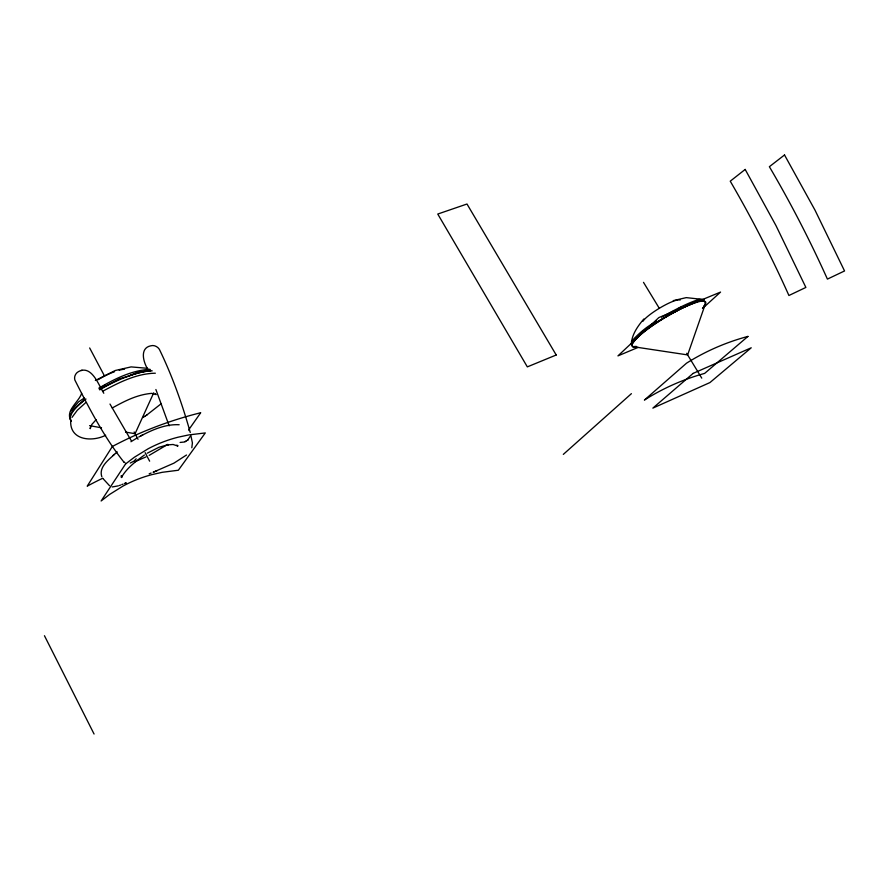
<?xml version="1.0" encoding="UTF-8"?>
<svg xmlns="http://www.w3.org/2000/svg" width="889" height="889" viewBox="0 0 889 889"><rect width="100%" height="100%" fill="white"/><g stroke="black" fill="none" stroke-linecap="round" stroke-linejoin="round"><path stroke-width="1.33" d="M70.664 421.775C70.464 440.733 92.723 441.955 105.658 435.243M643.847 318.995C637.78 326.119 631.446 334.953 631.346 344.654M704.955 305.149C707.733 292.637 680.107 309.228 676.596 311.083C660.694 319.384 643.036 328.674 632.635 343.365L631.657 344.81L632.824 346.643L687.641 354.911L704.955 305.149L703.699 306.072M81.655 393.26C79.254 401.428 65.73 410.151 70.442 419.552M191.813 447.778L192.413 442.889L190.891 435.654M189.968 436.677L187.679 440.199M153.719 392.816L135.072 433.699L125.527 432.076M72.02 417.386L77.265 410.296L85.6 402.739M189.001 429.398L200.703 412.74A472.015 427.131 66.5 0 0 112.37 446.467L87.211 486.161A451.59 413.174 69 0 1 102.78 478.204M136.195 458.824L133.895 461.191L130.239 463.047M70.487 411.218L78.488 401.917L84.288 398.039M96.145 419.675L91.856 424.431L90.278 428.554L90.122 427.82M160.931 403.928L146.685 415.107M117.17 451.834C110.792 458.38 98.168 466.136 101.835 476.771M114.292 454.323L112.947 455.546M703.099 307.972L720.557 292.081L658.86 317.573L617.944 355.889L638.113 347.399M563.315 454.39L631.412 393.66M84.788 399.017C79.621 405.04 67.042 411.54 71.087 420.775M747.938 336.42L704.633 373.402A388.293 293.159 59.8 0 0 644.403 400.061L686.552 363.168A403.595 298.315 59.1 0 1 747.938 336.409M186.523 455.001L173.9 463.169L153.119 472.259L157.097 470.648M631.468 341.432C638.024 334.208 645.392 327.641 653.971 322.774M180.1 442.433L184.145 442.033L187.89 440.044M167.821 444.356L149.174 455.368M654.826 322.162L656.515 320.929M144.418 455.024C135.85 461.258 126.783 468.07 121.46 477.371L122.093 475.904L121.482 477.549L121.115 475.815M142.962 417.53L145.085 416.163M144.851 416.33L146.952 414.93M99.335 389.26L119.448 378.836L128.749 376.025A50.517 14.013 -27.3 0 1 152.208 370.857M130.927 441.744L136.728 438.177M112.258 407.973C124.482 401.217 136.917 394.605 151.83 393.349L156.142 394.605L155.686 394.071M147.285 453.179L158.975 447.267L168.432 444.656L166.454 444.989L173.077 444.478L177.733 446.011M103.102 391.027C119.248 382.348 136.628 373.513 155.342 373.213M138.706 437.055C151.097 430.398 164.765 423.964 179.167 424.742M98.779 388.193C114.414 378.981 131.694 370.313 150.008 369.291M140.695 435.954L142.862 434.81M128.749 376.025L136.706 372.602L150.463 370.157M95.356 380.481L115.248 370.502L131.094 366.901L147.63 368.313M145.896 456.946L134.461 461.936M661.66 317.14C673.818 310.461 685.808 303.682 698.987 299.393L703.677 299.649M185.056 441.711L185.879 441.355M149.174 473.826L151.141 473.037M124.416 483.605L125.838 483.049M124.804 483.449L126.205 482.905M121.771 484.616L123.06 484.127M119.437 485.483L120.571 485.072M118.381 485.839L112.203 486.972M103.802 393.249C98.746 385.415 91.767 364.39 78.443 371.624C75.543 373.224 73.887 376.692 74.832 379.959C89.011 408.062 104.18 437.344 123.815 461.98M632.824 346.643L636.291 346.399M673.262 300.638L686.264 297.626L704.199 299.593M82.188 370.246L80.943 370.513M89.578 425.653L101.535 427.798M123.871 462.013L125.005 462.658M177.733 445.811L176.711 445.189L177.7 445.856M109.525 485.716L103.068 478.682M643.503 282.346L659.327 308.361M686.652 353.3L701.754 378.125M131.083 440.388L109.992 404.051M188.735 429.965L189.101 430.609M89.656 347.966L104.491 375.969M134.15 431.965L138.028 439.266M145.118 452.657L149.641 461.18M44.45 635.713L94.067 734.025M147.83 369.268C143.362 362.29 139.395 348.066 150.819 345.81C154.064 344.821 157.52 346.543 159.342 349.277C172.199 375.78 182.334 404.117 190.257 432.476M155.886 389.504L169.166 425.831M642.869 321.362A22.069 4.012 -31.1 0 1 661.805 306.838A22.069 4.012 -31.1 0 1 680.096 300.115M633.968 340.231A40.45 7.09 -31 0 1 635.402 338.276M641.869 332.019A40.45 7.09 -31 0 1 643.603 330.586M666.328 315.139A40.45 7.09 -31 0 1 673.073 311.317M678.829 308.316A40.45 7.09 -31 0 1 681.207 307.149M636.768 346.843A42.905 7.49 -31 0 1 667.417 316.195A42.905 7.49 -31 0 1 702.466 308.294M637.213 337.42A43.994 7.679 -31 0 1 690.642 304.149M98.09 379.725A25.97 7.423 -27.2 0 1 114.559 371.68M119.215 370.213A25.97 7.423 -27.2 0 1 124.549 369.168M100.368 387.915A47.628 13.268 -27.3 0 1 105.38 385.093M71.376 421.319A50.517 14.013 -27.3 0 1 85.989 399.039M99.69 389.871A50.517 14.013 -27.3 0 1 150.619 370.857M125.571 463.958L101.124 500.974L109.625 494.428L122.993 486.083A147.463 134.995 40.6 0 1 151.952 474.615L162.265 472.303L178.345 470.237L205.292 432.932L188.668 434.932L178.022 437.221A153.63 138.617 40.8 0 0 148.119 448.789L134.328 457.279L125.571 463.958M693.098 373.413L652.859 408.118L709.933 382.57L751.227 347.788L693.098 373.413M745.182 169.432L730.247 181.189A646.925 339.309 66.7 0 1 788.921 295.504L805.879 287.425L775.975 225.595L745.182 169.432M784.52 154.975L769.374 166.71A638.824 345.054 66.6 0 1 827.415 279.102L844.55 270.956L815.013 210.171L784.52 154.975M556.214 355L527.333 366.879L437.755 214.049L466.992 204.014L556.214 355M155.297 393.905L155.342 393.96M90.334 428.487L90.278 428.554"/></g></svg>
